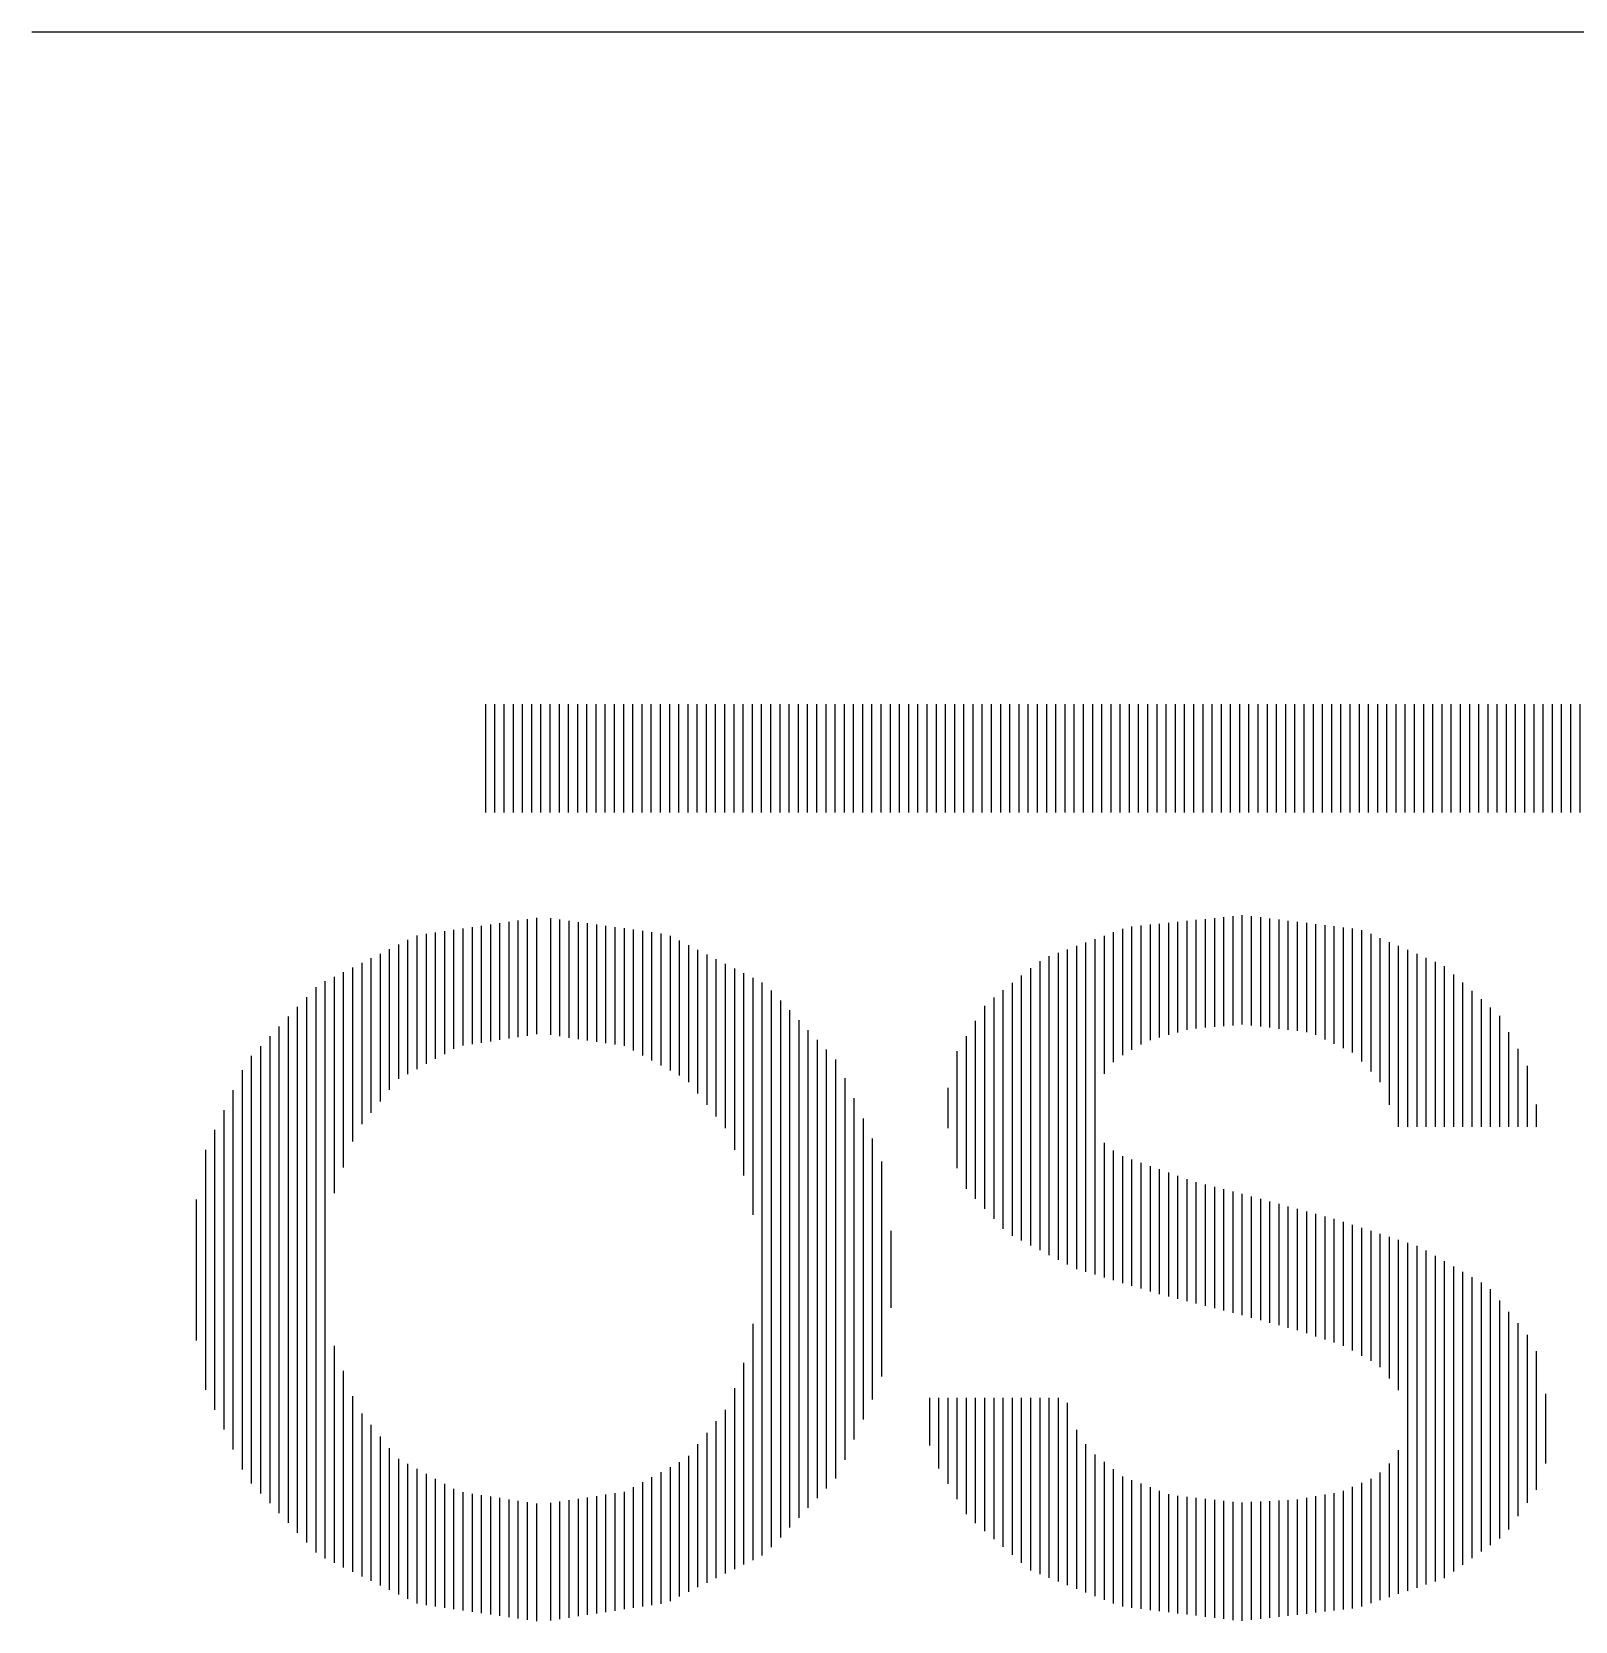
# Model space of a CAD drawing. Extents: x 187 to 6132, y -1204 to 3001.
# Drawn here: x 5256.5 to 5348.8, y -1027.9 to -932.8 of the extents above; entities that cross this region are included whole.
import ezdxf

# ---------------------------------------------------------------- set-up
doc = ezdxf.new("R2010")
doc.units = 0
doc.header["$LTSCALE"] = 100
doc.header["$MEASUREMENT"] = 0
doc.layers.get('0').update_dxf_attribs({"color": 245, "linetype": 'CONTINUOUS'})

# ---------------------------------------------------------------- blocks, each defined once
blk = doc.blocks.new('H19', base_point=(-13899.373904, 10592.007577))
for p, q in [((-9591.873904, 10944.44117), (-9591.873904, 10950.335702)), ((-9591.373904, 10944.44117), (-9591.373904, 10950.335702)), ((-9590.873904, 10944.44117), (-9590.873904, 10950.335702)), ((-9590.373904, 10944.44117), (-9590.373904, 10950.335702)), ((-9589.873904, 10944.44117), (-9589.873904, 10950.335702)), ((-9589.373904, 10944.44117), (-9589.373904, 10950.335702)), ((-9588.873904, 10944.44117), (-9588.873904, 10950.335702)), ((-9588.373904, 10944.44117), (-9588.373904, 10950.335702)), ((-9587.873904, 10944.44117), (-9587.873904, 10950.335702)), ((-9587.373904, 10944.44117), (-9587.373904, 10950.335702)), ((-9586.873904, 10944.44117), (-9586.873904, 10950.335702)), ((-9586.373904, 10944.44117), (-9586.373904, 10950.335702)), ((-9585.873904, 10944.44117), (-9585.873904, 10950.335702)), ((-9585.373904, 10944.44117), (-9585.373904, 10950.335702)), ((-9584.873904, 10944.44117), (-9584.873904, 10950.335702)), ((-9584.373904, 10944.44117), (-9584.373904, 10950.335702)), ((-9583.873904, 10944.44117), (-9583.873904, 10950.335702)), ((-9583.373904, 10944.44117), (-9583.373904, 10950.335702)), ((-9582.873904, 10944.44117), (-9582.873904, 10950.335702)), ((-9582.373904, 10944.44117), (-9582.373904, 10950.335702)), ((-9581.873904, 10944.44117), (-9581.873904, 10950.335702)), ((-9581.373904, 10944.44117), (-9581.373904, 10950.335702)), ((-9580.873904, 10944.44117), (-9580.873904, 10950.335702)), ((-9580.373904, 10944.44117), (-9580.373904, 10950.335702)), ((-9579.873904, 10944.44117), (-9579.873904, 10950.335702)), ((-9579.373904, 10944.44117), (-9579.373904, 10950.335702)), ((-9578.873904, 10944.44117), (-9578.873904, 10950.335702)), ((-9578.373904, 10944.44117), (-9578.373904, 10950.335702)), ((-9577.873904, 10944.44117), (-9577.873904, 10950.335702)), ((-9577.373904, 10944.44117), (-9577.373904, 10950.335702)), ((-9576.873904, 10944.44117), (-9576.873904, 10950.335702)), ((-9576.373904, 10944.44117), (-9576.373904, 10950.335702)), ((-9575.873904, 10944.44117), (-9575.873904, 10950.335702)), ((-9575.373904, 10944.44117), (-9575.373904, 10950.335702)), ((-9574.873904, 10944.44117), (-9574.873904, 10950.335702)), ((-9574.373904, 10944.44117), (-9574.373904, 10950.335702)), ((-9573.873904, 10944.44117), (-9573.873904, 10950.335702)), ((-9573.373904, 10944.44117), (-9573.373904, 10950.335702)), ((-9572.873904, 10944.44117), (-9572.873904, 10950.335702)), ((-9572.373904, 10944.44117), (-9572.373904, 10950.335702)), ((-9571.873904, 10944.44117), (-9571.873904, 10950.335702)), ((-9571.373904, 10944.44117), (-9571.373904, 10950.335702)), ((-9570.873904, 10944.44117), (-9570.873904, 10950.335702)), ((-9570.373904, 10944.44117), (-9570.373904, 10950.335702)), ((-9569.873904, 10944.44117), (-9569.873904, 10950.335702)), ((-9569.373904, 10944.44117), (-9569.373904, 10950.335702)), ((-9568.873904, 10944.44117), (-9568.873904, 10950.335702)), ((-9568.373904, 10944.44117), (-9568.373904, 10950.335702)), ((-9567.873904, 10944.44117), (-9567.873904, 10950.335702)), ((-9567.373904, 10944.44117), (-9567.373904, 10950.335702)), ((-9566.873904, 10944.44117), (-9566.873904, 10950.335702)), ((-9566.373904, 10944.44117), (-9566.373904, 10950.335702)), ((-9565.873904, 10944.44117), (-9565.873904, 10950.335702)), ((-9565.373904, 10944.44117), (-9565.373904, 10950.335702)), ((-9564.873904, 10944.44117), (-9564.873904, 10950.335702)), ((-9564.373904, 10944.44117), (-9564.373904, 10950.335702)), ((-9563.873904, 10944.44117), (-9563.873904, 10950.335702)), ((-9563.373904, 10944.44117), (-9563.373904, 10950.335702)), ((-9562.873904, 10944.44117), (-9562.873904, 10950.335702)), ((-9562.373904, 10944.44117), (-9562.373904, 10950.335702)), ((-9561.873904, 10944.44117), (-9561.873904, 10950.335702)), ((-9561.373904, 10944.44117), (-9561.373904, 10950.335702)), ((-9560.873904, 10944.44117), (-9560.873904, 10950.335702)), ((-9560.373904, 10944.44117), (-9560.373904, 10950.335702)), ((-9559.873904, 10944.44117), (-9559.873904, 10950.335702)), ((-9559.373904, 10944.44117), (-9559.373904, 10950.335702)), ((-9558.873904, 10944.44117), (-9558.873904, 10950.335702)), ((-9558.373904, 10944.44117), (-9558.373904, 10950.335702)), ((-9557.873904, 10944.44117), (-9557.873904, 10950.335702)), ((-9557.373904, 10944.44117), (-9557.373904, 10950.335702)), ((-9556.873904, 10944.44117), (-9556.873904, 10950.335702)), ((-9556.373904, 10944.44117), (-9556.373904, 10950.335702)), ((-9555.873904, 10944.44117), (-9555.873904, 10950.335702)), ((-9555.373904, 10944.44117), (-9555.373904, 10950.335702)), ((-9554.873904, 10944.44117), (-9554.873904, 10950.335702)), ((-9554.373904, 10944.44117), (-9554.373904, 10950.335702)), ((-9553.873904, 10944.44117), (-9553.873904, 10950.335702)), ((-9553.373904, 10944.44117), (-9553.373904, 10950.335702)), ((-9552.873904, 10944.44117), (-9552.873904, 10950.335702)), ((-9552.373904, 10944.44117), (-9552.373904, 10950.335702)), ((-9551.873904, 10944.44117), (-9551.873904, 10950.335702)), ((-9551.373904, 10944.44117), (-9551.373904, 10950.335702)), ((-9550.873904, 10944.44117), (-9550.873904, 10950.335702)), ((-9550.373904, 10944.44117), (-9550.373904, 10950.335702)), ((-9549.873904, 10944.44117), (-9549.873904, 10950.335702)), ((-9549.373904, 10944.44117), (-9549.373904, 10950.335702)), ((-9548.873904, 10944.44117), (-9548.873904, 10950.335702)), ((-9548.373904, 10944.44117), (-9548.373904, 10950.335702)), ((-9547.873904, 10944.44117), (-9547.873904, 10950.335702)), ((-9547.373904, 10944.44117), (-9547.373904, 10950.335702)), ((-9546.873904, 10944.44117), (-9546.873904, 10950.335702)), ((-9546.373904, 10944.44117), (-9546.373904, 10950.335702)), ((-9545.873904, 10944.44117), (-9545.873904, 10950.335702)), ((-9545.373904, 10944.44117), (-9545.373904, 10950.335702)), ((-9544.873904, 10944.44117), (-9544.873904, 10950.335702)), ((-9544.373904, 10944.44117), (-9544.373904, 10950.335702)), ((-9543.873904, 10944.44117), (-9543.873904, 10950.335702)), ((-9543.373904, 10944.44117), (-9543.373904, 10950.335702)), ((-9542.873904, 10944.44117), (-9542.873904, 10950.335702)), ((-9542.373904, 10944.44117), (-9542.373904, 10950.335702)), ((-9541.873904, 10944.44117), (-9541.873904, 10950.335702)), ((-9541.373904, 10944.44117), (-9541.373904, 10950.335702)), ((-9540.873904, 10944.44117), (-9540.873904, 10950.335702)), ((-9540.373904, 10944.44117), (-9540.373904, 10950.335702)), ((-9539.873904, 10944.44117), (-9539.873904, 10950.335702)), ((-9539.373904, 10944.44117), (-9539.373904, 10950.335702)), ((-9538.873904, 10944.44117), (-9538.873904, 10950.335702)), ((-9538.373904, 10944.44117), (-9538.373904, 10950.335702)), ((-9537.873904, 10944.44117), (-9537.873904, 10950.335702)), ((-9537.373904, 10944.44117), (-9537.373904, 10950.335702)), ((-9536.873904, 10944.44117), (-9536.873904, 10950.335702)), ((-9536.373904, 10944.44117), (-9536.373904, 10950.335702)), ((-9535.873904, 10944.44117), (-9535.873904, 10950.335702)), ((-9535.373904, 10944.44117), (-9535.373904, 10950.335702)), ((-9534.873904, 10944.44117), (-9534.873904, 10950.335702)), ((-9534.373904, 10944.44117), (-9534.373904, 10950.335702)), ((-9533.873904, 10944.44117), (-9533.873904, 10950.335702)), ((-9533.373904, 10944.44117), (-9533.373904, 10950.335702)), ((-9532.873904, 10944.44117), (-9532.873904, 10950.335702)), ((-9532.373904, 10944.44117), (-9532.373904, 10950.335702)), ((-9531.873904, 10944.44117), (-9531.873904, 10950.335702)), ((-9531.373904, 10944.44117), (-9531.373904, 10950.335702)), ((-9530.873904, 10944.44117), (-9530.873904, 10950.335702)), ((-9530.373904, 10944.44117), (-9530.373904, 10950.335702)), ((-9529.873904, 10944.44117), (-9529.873904, 10950.335702)), ((-9529.373904, 10944.44117), (-9529.373904, 10950.335702)), ((-9528.873904, 10944.44117), (-9528.873904, 10950.335702)), ((-9528.373904, 10944.44117), (-9528.373904, 10950.335702)), ((-9527.873904, 10944.44117), (-9527.873904, 10950.335702)), ((-9527.373904, 10944.44117), (-9527.373904, 10950.335702)), ((-9526.873904, 10944.44117), (-9526.873904, 10950.335702)), ((-9526.373904, 10944.44117), (-9526.373904, 10950.335702)), ((-9525.873904, 10944.44117), (-9525.873904, 10950.335702)), ((-9525.373904, 10944.44117), (-9525.373904, 10950.335702)), ((-9524.873904, 10944.44117), (-9524.873904, 10950.335702)), ((-9524.373904, 10944.44117), (-9524.373904, 10950.335702)), ((-9523.873904, 10944.44117), (-9523.873904, 10950.335702)), ((-9523.373904, 10944.44117), (-9523.373904, 10950.335702)), ((-9522.873904, 10944.44117), (-9522.873904, 10950.335702)), ((-9522.373904, 10944.44117), (-9522.373904, 10950.335702)), ((-9521.873904, 10944.44117), (-9521.873904, 10950.335702)), ((-9521.373904, 10944.44117), (-9521.373904, 10950.335702)), ((-9520.873904, 10944.44117), (-9520.873904, 10950.335702)), ((-9520.373904, 10944.44117), (-9520.373904, 10950.335702)), ((-9519.873904, 10944.44117), (-9519.873904, 10950.335702)), ((-9519.373904, 10944.44117), (-9519.373904, 10950.335702)), ((-9518.873904, 10944.44117), (-9518.873904, 10950.335702)), ((-9518.373904, 10944.44117), (-9518.373904, 10950.335702)), ((-9517.873904, 10944.44117), (-9517.873904, 10950.335702)), ((-9517.373904, 10944.44117), (-9517.373904, 10950.335702)), ((-9516.873904, 10944.44117), (-9516.873904, 10950.335702)), ((-9516.373904, 10944.44117), (-9516.373904, 10950.335702)), ((-9515.873904, 10944.44117), (-9515.873904, 10950.335702)), ((-9515.373904, 10944.44117), (-9515.373904, 10950.335702)), ((-9514.873904, 10944.44117), (-9514.873904, 10950.335702)), ((-9514.373904, 10944.44117), (-9514.373904, 10950.335702)), ((-9513.873904, 10944.44117), (-9513.873904, 10950.335702)), ((-9513.373904, 10944.44117), (-9513.373904, 10950.335702)), ((-9512.873904, 10944.44117), (-9512.873904, 10950.335702)), ((-9512.373904, 10944.44117), (-9512.373904, 10950.335702)), ((-9511.873904, 10944.44117), (-9511.873904, 10950.335702)), ((-9511.373904, 10944.44117), (-9511.373904, 10950.335702)), ((-9510.873904, 10944.44117), (-9510.873904, 10950.335702)), ((-9510.373904, 10944.44117), (-9510.373904, 10950.335702)), ((-9509.873904, 10944.44117), (-9509.873904, 10950.335702)), ((-9509.373904, 10944.44117), (-9509.373904, 10950.335702)), ((-9508.873904, 10944.44117), (-9508.873904, 10950.335702)), ((-9508.373904, 10944.44117), (-9508.373904, 10950.335702)), ((-9507.873904, 10944.44117), (-9507.873904, 10950.335702)), ((-9507.373904, 10944.44117), (-9507.373904, 10950.335702)), ((-9506.873904, 10944.44117), (-9506.873904, 10950.335702)), ((-9506.373904, 10944.44117), (-9506.373904, 10950.335702)), ((-9505.873904, 10944.44117), (-9505.873904, 10950.335702)), ((-9505.373904, 10944.44117), (-9505.373904, 10950.335702)), ((-9504.873904, 10944.44117), (-9504.873904, 10950.335702)), ((-9504.373904, 10944.44117), (-9504.373904, 10950.335702)), ((-9503.873904, 10944.44117), (-9503.873904, 10950.335702)), ((-9503.373904, 10944.44117), (-9503.373904, 10950.335702)), ((-9502.873904, 10944.44117), (-9502.873904, 10950.335702)), ((-9502.373904, 10944.44117), (-9502.373904, 10950.335702)), ((-9501.873904, 10944.44117), (-9501.873904, 10950.335702)), ((-9501.373904, 10944.44117), (-9501.373904, 10950.335702)), ((-9500.873904, 10944.44117), (-9500.873904, 10950.335702)), ((-9500.373904, 10944.44117), (-9500.373904, 10950.335702)), ((-9499.873904, 10944.44117), (-9499.873904, 10950.335702)), ((-9499.373904, 10944.44117), (-9499.373904, 10950.335702)), ((-9498.873904, 10944.44117), (-9498.873904, 10950.335702)), ((-9498.373904, 10944.44117), (-9498.373904, 10950.335702)), ((-9497.873904, 10944.44117), (-9497.873904, 10950.335702)), ((-9497.373904, 10944.44117), (-9497.373904, 10950.335702)), ((-9496.873904, 10944.44117), (-9496.873904, 10950.335702)), ((-9496.373904, 10944.44117), (-9496.373904, 10950.335702)), ((-9495.873904, 10944.44117), (-9495.873904, 10950.335702)), ((-9495.373904, 10944.44117), (-9495.373904, 10950.335702)), ((-9494.873904, 10944.44117), (-9494.873904, 10950.335702)), ((-9494.373904, 10944.44117), (-9494.373904, 10950.335702)), ((-9493.873904, 10944.44117), (-9493.873904, 10950.335702)), ((-9493.373904, 10944.44117), (-9493.373904, 10950.335702)), ((-9492.873904, 10944.44117), (-9492.873904, 10950.335702)), ((-9492.373904, 10944.44117), (-9492.373904, 10950.335702)), ((-9491.873904, 10944.44117), (-9491.873904, 10950.335702)), ((-9491.373904, 10944.44117), (-9491.373904, 10950.335702)), ((-9490.873904, 10944.44117), (-9490.873904, 10950.335702)), ((-9490.373904, 10944.44117), (-9490.373904, 10950.335702)), ((-9489.873904, 10944.44117), (-9489.873904, 10950.335702)), ((-9489.373904, 10944.44117), (-9489.373904, 10950.335702)), ((-9488.873904, 10944.44117), (-9488.873904, 10950.335702)), ((-9488.373904, 10944.44117), (-9488.373904, 10950.335702)), ((-9487.873904, 10944.44117), (-9487.873904, 10950.335702)), ((-9487.373904, 10944.44117), (-9487.373904, 10950.335702)), ((-9486.873904, 10944.44117), (-9486.873904, 10950.335702)), ((-9486.373904, 10944.44117), (-9486.373904, 10950.335702)), ((-9485.873904, 10944.44117), (-9485.873904, 10950.335702)), ((-9485.373904, 10944.44117), (-9485.373904, 10950.335702)), ((-9484.873904, 10944.44117), (-9484.873904, 10950.335702)), ((-9484.373904, 10944.44117), (-9484.373904, 10950.335702)), ((-9483.873904, 10944.44117), (-9483.873904, 10950.335702)), ((-9483.373904, 10944.44117), (-9483.373904, 10950.335702)), ((-9482.873904, 10944.44117), (-9482.873904, 10950.335702)), ((-9482.373904, 10944.44117), (-9482.373904, 10950.335702)), ((-9481.873904, 10944.44117), (-9481.873904, 10950.335702)), ((-9481.373904, 10944.44117), (-9481.373904, 10950.335702)), ((-9480.873904, 10944.44117), (-9480.873904, 10950.335702)), ((-9480.373904, 10944.44117), (-9480.373904, 10950.335702)), ((-9479.873904, 10944.44117), (-9479.873904, 10950.335702)), ((-9479.373904, 10944.44117), (-9479.373904, 10950.335702)), ((-9478.873904, 10944.44117), (-9478.873904, 10950.335702)), ((-9478.373904, 10944.44117), (-9478.373904, 10950.335702)), ((-9477.873904, 10944.44117), (-9477.873904, 10950.335702)), ((-9477.373904, 10944.44117), (-9477.373904, 10950.335702)), ((-9476.873904, 10944.44117), (-9476.873904, 10950.335702)), ((-9476.373904, 10944.44117), (-9476.373904, 10950.335702)), ((-9475.873904, 10944.44117), (-9475.873904, 10950.335702)), ((-9475.373904, 10944.44117), (-9475.373904, 10950.335702)), ((-9474.873904, 10944.44117), (-9474.873904, 10950.335702)), ((-9474.373904, 10944.44117), (-9474.373904, 10950.335702)), ((-9473.873904, 10944.44117), (-9473.873904, 10950.335702)), ((-9473.373904, 10944.44117), (-9473.373904, 10950.335702)), ((-9472.873904, 10944.44117), (-9472.873904, 10950.335702)), ((-9472.373904, 10944.44117), (-9472.373904, 10950.335702)), ((-9471.873904, 10944.44117), (-9471.873904, 10950.335702)), ((-9471.373904, 10944.44117), (-9471.373904, 10950.335702)), ((-9470.873904, 10944.44117), (-9470.873904, 10950.335702)), ((-9470.373904, 10944.44117), (-9470.373904, 10950.335702)), ((-9469.873904, 10944.44117), (-9469.873904, 10950.335702)), ((-9469.373904, 10944.44117), (-9469.373904, 10950.335702)), ((-9468.873904, 10944.44117), (-9468.873904, 10950.335702)), ((-9468.373904, 10944.44117), (-9468.373904, 10950.335702))]:
    blk.add_line(p, q)
blk = doc.blocks.new('H20', base_point=(-13899.373904, 10592.007577))
for p, q in [((-9592.604373, 10931.839608), (-9592.604373, 10938.206795)), ((-9592.104373, 10931.917733), (-9592.104373, 10938.281014)), ((-9591.604373, 10931.991952), (-9591.604373, 10938.351327)), ((-9591.104373, 10932.070077), (-9591.104373, 10938.425545)), ((-9590.604373, 10932.144295), (-9590.604373, 10938.495858)), ((-9590.104373, 10932.22242), (-9590.104373, 10938.570077)), ((-9589.604373, 10932.296639), (-9589.604373, 10938.640389)), ((-9589.104373, 10932.374764), (-9589.104373, 10938.714608)), ((-9596.104373, 10930.214608), (-9596.104373, 10937.507577)), ((-9595.604373, 10930.488045), (-9595.604373, 10937.757577)), ((-9595.104373, 10930.761483), (-9595.104373, 10937.843514)), ((-9594.604373, 10931.03492), (-9594.604373, 10937.917733)), ((-9594.104373, 10931.304452), (-9594.104373, 10937.988045)), ((-9593.604373, 10931.577889), (-9593.604373, 10938.062264)), ((-9593.104373, 10931.765389), (-9593.104373, 10938.132577)), ((-9598.104373, 10928.105233), (-9598.104373, 10936.507577)), ((-9597.604373, 10928.730233), (-9597.604373, 10936.757577)), ((-9597.104373, 10929.355233), (-9597.104373, 10937.007577)), ((-9596.604373, 10929.945077), (-9596.604373, 10937.257577)), ((-9599.604373, 10925.140389), (-9599.604373, 10935.757577)), ((-9599.104373, 10926.538827), (-9599.104373, 10936.007577)), ((-9598.604373, 10927.480233), (-9598.604373, 10936.257577)), ((-9601.104373, 10904.198983), (-9601.104373, 10934.933358)), ((-9600.604373, 10903.874764), (-9600.604373, 10935.257577)), ((-9600.104373, 10923.741952), (-9600.104373, 10935.507577)), ((-9601.604373, 10904.730233), (-9601.604373, 10934.402108)), ((-9602.604373, 10905.800545), (-9602.604373, 10933.335702)), ((-9602.104373, 10905.265389), (-9602.104373, 10933.866952)), ((-9603.604373, 10906.870858), (-9603.604373, 10932.269295)), ((-9603.104373, 10906.335702), (-9603.104373, 10932.800545)), ((-9604.104373, 10907.402108), (-9604.104373, 10931.734139)), ((-9605.104373, 10908.710702), (-9605.104373, 10930.433358)), ((-9604.604373, 10907.937264), (-9604.604373, 10931.202889)), ((-9605.604373, 10909.792733), (-9605.604373, 10929.343514)), ((-9606.104373, 10910.87867), (-9606.104373, 10928.257577)), ((-9606.604373, 10911.960702), (-9606.604373, 10927.171639)), ((-9607.104373, 10913.046639), (-9607.104373, 10926.085702)), ((-9607.604373, 10915.726327), (-9607.604373, 10923.386483)), ((-9600.104373, 10903.632577), (-9600.104373, 10915.44117)), ((-9599.604373, 10903.386483), (-9599.604373, 10914.06617)), ((-9599.104373, 10903.140389), (-9599.104373, 10912.687264)), ((-9598.604373, 10902.894295), (-9598.604373, 10911.75367)), ((-9598.104373, 10902.652108), (-9598.104373, 10911.12867)), ((-9597.604373, 10902.406014), (-9597.604373, 10910.50367)), ((-9597.104373, 10902.15992), (-9597.104373, 10909.874764)), ((-9596.604373, 10901.913827), (-9596.604373, 10909.288827)), ((-9596.104373, 10901.671639), (-9596.104373, 10909.015389)), ((-9595.604373, 10901.425545), (-9595.604373, 10908.745858)), ((-9595.104373, 10901.335702), (-9595.104373, 10908.47242)), ((-9594.604373, 10901.265389), (-9594.604373, 10908.198983)), ((-9594.104373, 10901.19117), (-9594.104373, 10907.925545)), ((-9593.604373, 10901.116952), (-9593.604373, 10907.656014)), ((-9593.104373, 10901.042733), (-9593.104373, 10907.468514)), ((-9592.604373, 10900.97242), (-9592.604373, 10907.390389)), ((-9592.104373, 10900.898202), (-9592.104373, 10907.312264)), ((-9591.604373, 10900.823983), (-9591.604373, 10907.234139)), ((-9591.104373, 10900.749764), (-9591.104373, 10907.15992)), ((-9590.604373, 10900.679452), (-9590.604373, 10907.081795)), ((-9590.104373, 10900.605233), (-9590.104373, 10907.00367)), ((-9589.604373, 10900.531014), (-9589.604373, 10906.925545)), ((-9589.104373, 10900.456795), (-9589.104373, 10906.851327))]:
    blk.add_line(p, q)
blk = doc.blocks.new('H21', base_point=(-13899.373904, 10592.007577))
for p, q in [((-9592.604373, 10931.839608), (-9592.604373, 10938.206795)), ((-9592.104373, 10931.917733), (-9592.104373, 10938.281014)), ((-9591.604373, 10931.991952), (-9591.604373, 10938.351327)), ((-9591.104373, 10932.070077), (-9591.104373, 10938.425545)), ((-9590.604373, 10932.144295), (-9590.604373, 10938.495858)), ((-9590.104373, 10932.22242), (-9590.104373, 10938.570077)), ((-9589.604373, 10932.296639), (-9589.604373, 10938.640389)), ((-9589.104373, 10932.374764), (-9589.104373, 10938.714608)), ((-9596.104373, 10930.214608), (-9596.104373, 10937.507577)), ((-9595.604373, 10930.488045), (-9595.604373, 10937.757577)), ((-9595.104373, 10930.761483), (-9595.104373, 10937.843514)), ((-9594.604373, 10931.03492), (-9594.604373, 10937.917733)), ((-9594.104373, 10931.304452), (-9594.104373, 10937.988045)), ((-9593.604373, 10931.577889), (-9593.604373, 10938.062264)), ((-9593.104373, 10931.765389), (-9593.104373, 10938.132577)), ((-9598.104373, 10928.105233), (-9598.104373, 10936.507577)), ((-9597.604373, 10928.730233), (-9597.604373, 10936.757577)), ((-9597.104373, 10929.355233), (-9597.104373, 10937.007577)), ((-9596.604373, 10929.945077), (-9596.604373, 10937.257577)), ((-9599.604373, 10925.140389), (-9599.604373, 10935.757577)), ((-9599.104373, 10926.538827), (-9599.104373, 10936.007577)), ((-9598.604373, 10927.480233), (-9598.604373, 10936.257577)), ((-9601.104373, 10904.198983), (-9601.104373, 10934.933358)), ((-9600.604373, 10903.874764), (-9600.604373, 10935.257577)), ((-9600.104373, 10923.741952), (-9600.104373, 10935.507577)), ((-9601.604373, 10904.730233), (-9601.604373, 10934.402108)), ((-9602.604373, 10905.800545), (-9602.604373, 10933.335702)), ((-9602.104373, 10905.265389), (-9602.104373, 10933.866952)), ((-9603.604373, 10906.870858), (-9603.604373, 10932.269295)), ((-9603.104373, 10906.335702), (-9603.104373, 10932.800545)), ((-9604.104373, 10907.402108), (-9604.104373, 10931.734139)), ((-9605.104373, 10908.710702), (-9605.104373, 10930.433358)), ((-9604.604373, 10907.937264), (-9604.604373, 10931.202889)), ((-9605.604373, 10909.792733), (-9605.604373, 10929.343514)), ((-9606.104373, 10910.87867), (-9606.104373, 10928.257577)), ((-9606.604373, 10911.960702), (-9606.604373, 10927.171639)), ((-9607.104373, 10913.046639), (-9607.104373, 10926.085702)), ((-9607.604373, 10915.726327), (-9607.604373, 10923.386483)), ((-9600.104373, 10903.632577), (-9600.104373, 10915.44117)), ((-9599.604373, 10903.386483), (-9599.604373, 10914.06617)), ((-9599.104373, 10903.140389), (-9599.104373, 10912.687264)), ((-9598.604373, 10902.894295), (-9598.604373, 10911.75367)), ((-9598.104373, 10902.652108), (-9598.104373, 10911.12867)), ((-9597.604373, 10902.406014), (-9597.604373, 10910.50367)), ((-9597.104373, 10902.15992), (-9597.104373, 10909.874764)), ((-9596.604373, 10901.913827), (-9596.604373, 10909.288827)), ((-9596.104373, 10901.671639), (-9596.104373, 10909.015389)), ((-9595.604373, 10901.425545), (-9595.604373, 10908.745858)), ((-9595.104373, 10901.335702), (-9595.104373, 10908.47242)), ((-9594.604373, 10901.265389), (-9594.604373, 10908.198983)), ((-9594.104373, 10901.19117), (-9594.104373, 10907.925545)), ((-9593.604373, 10901.116952), (-9593.604373, 10907.656014)), ((-9593.104373, 10901.042733), (-9593.104373, 10907.468514)), ((-9592.604373, 10900.97242), (-9592.604373, 10907.390389)), ((-9592.104373, 10900.898202), (-9592.104373, 10907.312264)), ((-9591.604373, 10900.823983), (-9591.604373, 10907.234139)), ((-9591.104373, 10900.749764), (-9591.104373, 10907.15992)), ((-9590.604373, 10900.679452), (-9590.604373, 10907.081795)), ((-9590.104373, 10900.605233), (-9590.104373, 10907.00367)), ((-9589.604373, 10900.531014), (-9589.604373, 10906.925545)), ((-9589.104373, 10900.456795), (-9589.104373, 10906.851327))]:
    blk.add_line(p, q)
blk = doc.blocks.new('H22', base_point=(-13899.373904, 10592.007577))
for p, q in [((-9592.604373, 10931.839608), (-9592.604373, 10938.206795)), ((-9592.104373, 10931.917733), (-9592.104373, 10938.281014)), ((-9591.604373, 10931.991952), (-9591.604373, 10938.351327)), ((-9591.104373, 10932.070077), (-9591.104373, 10938.425545)), ((-9590.604373, 10932.144295), (-9590.604373, 10938.495858)), ((-9590.104373, 10932.22242), (-9590.104373, 10938.570077)), ((-9589.604373, 10932.296639), (-9589.604373, 10938.640389)), ((-9589.104373, 10932.374764), (-9589.104373, 10938.714608)), ((-9596.104373, 10930.214608), (-9596.104373, 10937.507577)), ((-9595.604373, 10930.488045), (-9595.604373, 10937.757577)), ((-9595.104373, 10930.761483), (-9595.104373, 10937.843514)), ((-9594.604373, 10931.03492), (-9594.604373, 10937.917733)), ((-9594.104373, 10931.304452), (-9594.104373, 10937.988045)), ((-9593.604373, 10931.577889), (-9593.604373, 10938.062264)), ((-9593.104373, 10931.765389), (-9593.104373, 10938.132577)), ((-9598.104373, 10928.105233), (-9598.104373, 10936.507577)), ((-9597.604373, 10928.730233), (-9597.604373, 10936.757577)), ((-9597.104373, 10929.355233), (-9597.104373, 10937.007577)), ((-9596.604373, 10929.945077), (-9596.604373, 10937.257577)), ((-9599.604373, 10925.140389), (-9599.604373, 10935.757577)), ((-9599.104373, 10926.538827), (-9599.104373, 10936.007577)), ((-9598.604373, 10927.480233), (-9598.604373, 10936.257577)), ((-9601.104373, 10904.198983), (-9601.104373, 10934.933358)), ((-9600.604373, 10903.874764), (-9600.604373, 10935.257577)), ((-9600.104373, 10923.741952), (-9600.104373, 10935.507577)), ((-9601.604373, 10904.730233), (-9601.604373, 10934.402108)), ((-9602.604373, 10905.800545), (-9602.604373, 10933.335702)), ((-9602.104373, 10905.265389), (-9602.104373, 10933.866952)), ((-9603.604373, 10906.870858), (-9603.604373, 10932.269295)), ((-9603.104373, 10906.335702), (-9603.104373, 10932.800545)), ((-9604.104373, 10907.402108), (-9604.104373, 10931.734139)), ((-9605.104373, 10908.710702), (-9605.104373, 10930.433358)), ((-9604.604373, 10907.937264), (-9604.604373, 10931.202889)), ((-9605.604373, 10909.792733), (-9605.604373, 10929.343514)), ((-9606.104373, 10910.87867), (-9606.104373, 10928.257577)), ((-9606.604373, 10911.960702), (-9606.604373, 10927.171639)), ((-9607.104373, 10913.046639), (-9607.104373, 10926.085702)), ((-9607.604373, 10915.726327), (-9607.604373, 10923.386483)), ((-9600.104373, 10903.632577), (-9600.104373, 10915.44117)), ((-9599.604373, 10903.386483), (-9599.604373, 10914.06617)), ((-9599.104373, 10903.140389), (-9599.104373, 10912.687264)), ((-9598.604373, 10902.894295), (-9598.604373, 10911.75367)), ((-9598.104373, 10902.652108), (-9598.104373, 10911.12867)), ((-9597.604373, 10902.406014), (-9597.604373, 10910.50367)), ((-9597.104373, 10902.15992), (-9597.104373, 10909.874764)), ((-9596.604373, 10901.913827), (-9596.604373, 10909.288827)), ((-9596.104373, 10901.671639), (-9596.104373, 10909.015389)), ((-9595.604373, 10901.425545), (-9595.604373, 10908.745858)), ((-9595.104373, 10901.335702), (-9595.104373, 10908.47242)), ((-9594.604373, 10901.265389), (-9594.604373, 10908.198983)), ((-9594.104373, 10901.19117), (-9594.104373, 10907.925545)), ((-9593.604373, 10901.116952), (-9593.604373, 10907.656014)), ((-9593.104373, 10901.042733), (-9593.104373, 10907.468514)), ((-9592.604373, 10900.97242), (-9592.604373, 10907.390389)), ((-9592.104373, 10900.898202), (-9592.104373, 10907.312264)), ((-9591.604373, 10900.823983), (-9591.604373, 10907.234139)), ((-9591.104373, 10900.749764), (-9591.104373, 10907.15992)), ((-9590.604373, 10900.679452), (-9590.604373, 10907.081795)), ((-9590.104373, 10900.605233), (-9590.104373, 10907.00367)), ((-9589.604373, 10900.531014), (-9589.604373, 10906.925545)), ((-9589.104373, 10900.456795), (-9589.104373, 10906.851327))]:
    blk.add_line(p, q)
blk = doc.blocks.new('H23', base_point=(-13899.373904, 10592.007577))
for p, q in [((-9592.604373, 10931.839608), (-9592.604373, 10938.206795)), ((-9592.104373, 10931.917733), (-9592.104373, 10938.281014)), ((-9591.604373, 10931.991952), (-9591.604373, 10938.351327)), ((-9591.104373, 10932.070077), (-9591.104373, 10938.425545)), ((-9590.604373, 10932.144295), (-9590.604373, 10938.495858)), ((-9590.104373, 10932.22242), (-9590.104373, 10938.570077)), ((-9589.604373, 10932.296639), (-9589.604373, 10938.640389)), ((-9589.104373, 10932.374764), (-9589.104373, 10938.714608)), ((-9596.104373, 10930.214608), (-9596.104373, 10937.507577)), ((-9595.604373, 10930.488045), (-9595.604373, 10937.757577)), ((-9595.104373, 10930.761483), (-9595.104373, 10937.843514)), ((-9594.604373, 10931.03492), (-9594.604373, 10937.917733)), ((-9594.104373, 10931.304452), (-9594.104373, 10937.988045)), ((-9593.604373, 10931.577889), (-9593.604373, 10938.062264)), ((-9593.104373, 10931.765389), (-9593.104373, 10938.132577)), ((-9598.104373, 10928.105233), (-9598.104373, 10936.507577)), ((-9597.604373, 10928.730233), (-9597.604373, 10936.757577)), ((-9597.104373, 10929.355233), (-9597.104373, 10937.007577)), ((-9596.604373, 10929.945077), (-9596.604373, 10937.257577)), ((-9599.604373, 10925.140389), (-9599.604373, 10935.757577)), ((-9599.104373, 10926.538827), (-9599.104373, 10936.007577)), ((-9598.604373, 10927.480233), (-9598.604373, 10936.257577)), ((-9601.104373, 10904.198983), (-9601.104373, 10934.933358)), ((-9600.604373, 10903.874764), (-9600.604373, 10935.257577)), ((-9600.104373, 10923.741952), (-9600.104373, 10935.507577)), ((-9601.604373, 10904.730233), (-9601.604373, 10934.402108)), ((-9602.604373, 10905.800545), (-9602.604373, 10933.335702)), ((-9602.104373, 10905.265389), (-9602.104373, 10933.866952)), ((-9603.604373, 10906.870858), (-9603.604373, 10932.269295)), ((-9603.104373, 10906.335702), (-9603.104373, 10932.800545)), ((-9604.104373, 10907.402108), (-9604.104373, 10931.734139)), ((-9605.104373, 10908.710702), (-9605.104373, 10930.433358)), ((-9604.604373, 10907.937264), (-9604.604373, 10931.202889)), ((-9605.604373, 10909.792733), (-9605.604373, 10929.343514)), ((-9606.104373, 10910.87867), (-9606.104373, 10928.257577)), ((-9606.604373, 10911.960702), (-9606.604373, 10927.171639)), ((-9607.104373, 10913.046639), (-9607.104373, 10926.085702)), ((-9607.604373, 10915.726327), (-9607.604373, 10923.386483)), ((-9600.104373, 10903.632577), (-9600.104373, 10915.44117)), ((-9599.604373, 10903.386483), (-9599.604373, 10914.06617)), ((-9599.104373, 10903.140389), (-9599.104373, 10912.687264)), ((-9598.604373, 10902.894295), (-9598.604373, 10911.75367)), ((-9598.104373, 10902.652108), (-9598.104373, 10911.12867)), ((-9597.604373, 10902.406014), (-9597.604373, 10910.50367)), ((-9597.104373, 10902.15992), (-9597.104373, 10909.874764)), ((-9596.604373, 10901.913827), (-9596.604373, 10909.288827)), ((-9596.104373, 10901.671639), (-9596.104373, 10909.015389)), ((-9595.604373, 10901.425545), (-9595.604373, 10908.745858)), ((-9595.104373, 10901.335702), (-9595.104373, 10908.47242)), ((-9594.604373, 10901.265389), (-9594.604373, 10908.198983)), ((-9594.104373, 10901.19117), (-9594.104373, 10907.925545)), ((-9593.604373, 10901.116952), (-9593.604373, 10907.656014)), ((-9593.104373, 10901.042733), (-9593.104373, 10907.468514)), ((-9592.604373, 10900.97242), (-9592.604373, 10907.390389)), ((-9592.104373, 10900.898202), (-9592.104373, 10907.312264)), ((-9591.604373, 10900.823983), (-9591.604373, 10907.234139)), ((-9591.104373, 10900.749764), (-9591.104373, 10907.15992)), ((-9590.604373, 10900.679452), (-9590.604373, 10907.081795)), ((-9590.104373, 10900.605233), (-9590.104373, 10907.00367)), ((-9589.604373, 10900.531014), (-9589.604373, 10906.925545)), ((-9589.104373, 10900.456795), (-9589.104373, 10906.851327))]:
    blk.add_line(p, q)
blk = doc.blocks.new('H30', base_point=(-13899.373904, 10592.007577))
for p, q in [((-9556.737185, 10931.531014), (-9556.737185, 10938.238045)), ((-9556.237185, 10931.812264), (-9556.237185, 10938.288827)), ((-9555.737185, 10932.062264), (-9555.737185, 10938.339608)), ((-9555.237185, 10932.198983), (-9555.237185, 10938.390389)), ((-9554.737185, 10932.339608), (-9554.737185, 10938.44117)), ((-9554.237185, 10932.480233), (-9554.237185, 10938.491952)), ((-9553.737185, 10932.616952), (-9553.737185, 10938.542733)), ((-9553.237185, 10932.695077), (-9553.237185, 10938.593514)), ((-9552.737185, 10932.738045), (-9552.737185, 10938.644295)), ((-9552.237185, 10932.781014), (-9552.237185, 10938.695077)), ((-9551.737185, 10932.823983), (-9551.737185, 10938.749764)), ((-9551.237185, 10932.863045), (-9551.237185, 10938.800545)), ((-9550.737185, 10932.906014), (-9550.737185, 10938.851327)), ((-9550.237185, 10932.855233), (-9550.237185, 10938.796639)), ((-9549.737185, 10932.796639), (-9549.737185, 10938.738045)), ((-9549.237185, 10932.738045), (-9549.237185, 10938.675545)), ((-9548.737185, 10932.679452), (-9548.737185, 10938.616952)), ((-9548.237185, 10932.620858), (-9548.237185, 10938.554452)), ((-9547.737185, 10932.562264), (-9547.737185, 10938.491952)), ((-9547.237185, 10932.499764), (-9547.237185, 10938.433358)), ((-9546.737185, 10932.343514), (-9546.737185, 10938.370858)), ((-9546.237185, 10932.101327), (-9546.237185, 10938.308358)), ((-9545.737185, 10931.863045), (-9545.737185, 10938.249764)), ((-9559.237185, 10919.456795), (-9559.237185, 10937.363045)), ((-9558.737185, 10919.304452), (-9558.737185, 10937.550545)), ((-9558.237185, 10930.226327), (-9558.237185, 10937.738045)), ((-9557.737185, 10930.866952), (-9557.737185, 10937.925545)), ((-9557.237185, 10931.245858), (-9557.237185, 10938.109139)), ((-9545.237185, 10931.620858), (-9545.237185, 10938.187264)), ((-9544.737185, 10931.37867), (-9544.737185, 10938.124764)), ((-9544.237185, 10930.898202), (-9544.237185, 10938.046639)), ((-9543.737185, 10930.359139), (-9543.737185, 10937.831795)), ((-9543.237185, 10929.773202), (-9543.237185, 10937.613045)), ((-9542.737185, 10928.546639), (-9542.737185, 10937.394295)), ((-9561.237185, 10920.370858), (-9561.237185, 10936.616952)), ((-9560.737185, 10920.109139), (-9560.737185, 10936.804452)), ((-9560.237185, 10919.851327), (-9560.237185, 10936.991952)), ((-9559.737185, 10919.609139), (-9559.737185, 10937.179452)), ((-9542.237185, 10927.351327), (-9542.237185, 10937.179452)), ((-9541.737185, 10927.351327), (-9541.737185, 10936.960702)), ((-9541.237185, 10927.351327), (-9541.237185, 10936.745858)), ((-9540.737185, 10927.351327), (-9540.737185, 10936.527108)), ((-9562.237185, 10920.894295), (-9562.237185, 10935.964608)), ((-9561.737185, 10920.632577), (-9561.737185, 10936.359139)), ((-9540.237185, 10927.351327), (-9540.237185, 10936.312264)), ((-9539.737185, 10927.351327), (-9539.737185, 10936.085702)), ((-9539.237185, 10927.351327), (-9539.237185, 10935.636483)), ((-9563.737185, 10921.804452), (-9563.737185, 10934.777108)), ((-9563.237185, 10921.417733), (-9563.237185, 10935.171639)), ((-9562.737185, 10921.156014), (-9562.737185, 10935.56617)), ((-9538.737185, 10927.351327), (-9538.737185, 10935.187264)), ((-9564.737185, 10922.886483), (-9564.737185, 10933.929452)), ((-9564.237185, 10922.34742), (-9564.237185, 10934.382577)), ((-9538.237185, 10927.351327), (-9538.237185, 10934.738045)), ((-9537.737185, 10927.351327), (-9537.737185, 10934.28492)), ((-9565.237185, 10923.429452), (-9565.237185, 10933.101327)), ((-9537.237185, 10927.351327), (-9537.237185, 10933.835702)), ((-9536.737185, 10927.351327), (-9536.737185, 10933.386483)), ((-9565.737185, 10923.968514), (-9565.737185, 10932.277108)), ((-9536.237185, 10927.351327), (-9536.237185, 10932.499764)), ((-9566.237185, 10925.09742), (-9566.237185, 10931.452889)), ((-9535.737185, 10927.351327), (-9535.737185, 10931.581795)), ((-9535.237185, 10927.351327), (-9535.237185, 10930.663827)), ((-9566.737185, 10927.269295), (-9566.737185, 10929.464608)), ((-9534.737185, 10927.351327), (-9534.737185, 10928.558358)), ((-9558.237185, 10919.152108), (-9558.237185, 10926.476327)), ((-9557.737185, 10918.999764), (-9557.737185, 10926.050545)), ((-9557.237185, 10918.84742), (-9557.237185, 10925.741952)), ((-9556.737185, 10918.695077), (-9556.737185, 10925.56617)), ((-9556.237185, 10918.542733), (-9556.237185, 10925.386483)), ((-9555.737185, 10918.390389), (-9555.737185, 10925.210702)), ((-9555.237185, 10918.241952), (-9555.237185, 10925.03492)), ((-9554.737185, 10918.116952), (-9554.737185, 10924.855233)), ((-9554.237185, 10917.988045), (-9554.237185, 10924.679452)), ((-9553.737185, 10917.863045), (-9553.737185, 10924.499764)), ((-9553.237185, 10917.734139), (-9553.237185, 10924.331795)), ((-9552.737185, 10917.605233), (-9552.737185, 10924.202889)), ((-9552.237185, 10917.480233), (-9552.237185, 10924.073983)), ((-9551.737185, 10917.351327), (-9551.737185, 10923.945077)), ((-9551.237185, 10917.226327), (-9551.237185, 10923.820077)), ((-9550.737185, 10917.09742), (-9550.737185, 10923.69117)), ((-9550.237185, 10916.964608), (-9550.237185, 10923.562264)), ((-9549.737185, 10916.827889), (-9549.737185, 10923.425545)), ((-9549.237185, 10916.69117), (-9549.237185, 10923.288827)), ((-9548.737185, 10916.550545), (-9548.737185, 10923.152108)), ((-9548.237185, 10916.413827), (-9548.237185, 10923.015389)), ((-9547.737185, 10916.277108), (-9547.737185, 10922.882577)), ((-9547.237185, 10916.113045), (-9547.237185, 10922.745858)), ((-9546.737185, 10915.945077), (-9546.737185, 10922.609139)), ((-9546.237185, 10915.777108), (-9546.237185, 10922.47242)), ((-9545.737185, 10915.609139), (-9545.737185, 10922.335702)), ((-9545.237185, 10915.44117), (-9545.237185, 10922.183358)), ((-9544.737185, 10915.175545), (-9544.737185, 10922.019295)), ((-9544.237185, 10914.894295), (-9544.237185, 10921.855233)), ((-9543.737185, 10914.613045), (-9543.737185, 10921.69117)), ((-9543.237185, 10914.277108), (-9543.237185, 10921.527108)), ((-9542.737185, 10913.656014), (-9542.737185, 10921.363045)), ((-9542.237185, 10913.031014), (-9542.237185, 10921.198983)), ((-9541.737185, 10902.113045), (-9541.737185, 10921.03492)), ((-9541.237185, 10902.281014), (-9541.237185, 10920.870858)), ((-9540.737185, 10902.452889), (-9540.737185, 10920.620858)), ((-9540.237185, 10902.620858), (-9540.237185, 10920.331795)), ((-9539.737185, 10902.796639), (-9539.737185, 10920.042733)), ((-9539.237185, 10903.15992), (-9539.237185, 10919.75367)), ((-9538.737185, 10903.519295), (-9538.737185, 10919.464608)), ((-9538.237185, 10903.87867), (-9538.237185, 10919.171639)), ((-9537.737185, 10904.241952), (-9537.737185, 10918.882577)), ((-9537.237185, 10904.601327), (-9537.237185, 10918.523202)), ((-9536.737185, 10904.960702), (-9536.737185, 10917.902108)), ((-9536.237185, 10905.452889), (-9536.237185, 10917.281014)), ((-9535.737185, 10906.171639), (-9535.737185, 10916.65992)), ((-9535.237185, 10906.890389), (-9535.237185, 10916.038827)), ((-9534.737185, 10907.609139), (-9534.737185, 10915.148202)), ((-9567.737185, 10910.019295), (-9567.737185, 10912.609139)), ((-9567.237185, 10908.75367), (-9567.237185, 10912.609139)), ((-9566.737185, 10907.925545), (-9566.737185, 10912.609139)), ((-9566.237185, 10907.101327), (-9566.237185, 10912.609139)), ((-9565.737185, 10906.277108), (-9565.737185, 10912.609139)), ((-9565.237185, 10905.781014), (-9565.237185, 10912.609139)), ((-9564.737185, 10905.351327), (-9564.737185, 10912.609139)), ((-9564.237185, 10904.925545), (-9564.237185, 10912.609139)), ((-9563.737185, 10904.495858), (-9563.737185, 10912.609139)), ((-9563.237185, 10904.070077), (-9563.237185, 10912.609139)), ((-9562.737185, 10903.640389), (-9562.737185, 10912.609139)), ((-9562.237185, 10903.218514), (-9562.237185, 10912.609139)), ((-9561.737185, 10903.019295), (-9561.737185, 10912.609139)), ((-9561.237185, 10902.820077), (-9561.237185, 10912.609139)), ((-9560.737185, 10902.616952), (-9560.737185, 10912.609139)), ((-9560.237185, 10902.417733), (-9560.237185, 10912.339608)), ((-9534.237185, 10909.031014), (-9534.237185, 10912.81617)), ((-9559.737185, 10902.218514), (-9559.737185, 10910.866952)), ((-9559.237185, 10902.015389), (-9559.237185, 10910.085702)), ((-9542.237185, 10901.94117), (-9542.237185, 10909.765389)), ((-9558.737185, 10901.81617), (-9558.737185, 10909.531014)), ((-9558.237185, 10901.616952), (-9558.237185, 10909.12867)), ((-9542.737185, 10901.773202), (-9542.737185, 10909.038827)), ((-9557.737185, 10901.413827), (-9557.737185, 10908.726327)), ((-9557.237185, 10901.249764), (-9557.237185, 10908.327889)), ((-9556.737185, 10901.187264), (-9556.737185, 10908.136483)), ((-9544.237185, 10901.261483), (-9544.237185, 10907.976327)), ((-9543.737185, 10901.433358), (-9543.737185, 10908.19117)), ((-9543.237185, 10901.601327), (-9543.237185, 10908.550545)), ((-9556.237185, 10901.124764), (-9556.237185, 10907.94117)), ((-9555.737185, 10901.06617), (-9555.737185, 10907.749764)), ((-9555.237185, 10901.00367), (-9555.237185, 10907.554452)), ((-9554.737185, 10900.94117), (-9554.737185, 10907.363045)), ((-9554.237185, 10900.882577), (-9554.237185, 10907.269295)), ((-9553.737185, 10900.820077), (-9553.737185, 10907.214608)), ((-9553.237185, 10900.761483), (-9553.237185, 10907.163827)), ((-9552.737185, 10900.698983), (-9552.737185, 10907.109139)), ((-9547.237185, 10900.866952), (-9547.237185, 10907.163827)), ((-9546.737185, 10900.921639), (-9546.737185, 10907.25367)), ((-9546.237185, 10900.976327), (-9546.237185, 10907.339608)), ((-9545.737185, 10901.031014), (-9545.737185, 10907.429452)), ((-9545.237185, 10901.085702), (-9545.237185, 10907.542733)), ((-9544.737185, 10901.140389), (-9544.737185, 10907.757577)), ((-9552.237185, 10900.636483), (-9552.237185, 10907.058358)), ((-9551.737185, 10900.577889), (-9551.737185, 10907.00367)), ((-9551.237185, 10900.515389), (-9551.237185, 10906.952889)), ((-9550.737185, 10900.484139), (-9550.737185, 10906.917733)), ((-9550.237185, 10900.538827), (-9550.237185, 10906.94117)), ((-9549.737185, 10900.593514), (-9549.737185, 10906.968514)), ((-9549.237185, 10900.648202), (-9549.237185, 10906.991952)), ((-9548.737185, 10900.702889), (-9548.737185, 10907.019295)), ((-9548.237185, 10900.757577), (-9548.237185, 10907.042733)), ((-9547.737185, 10900.812264), (-9547.737185, 10907.077889))]:
    blk.add_line(p, q)
blk = doc.blocks.new('H32', base_point=(-13899.373904, 10592.007577))
for p, q in [((-9592.604373, 10931.839608), (-9592.604373, 10938.206795)), ((-9592.104373, 10931.917733), (-9592.104373, 10938.281014)), ((-9591.604373, 10931.991952), (-9591.604373, 10938.351327)), ((-9591.104373, 10932.070077), (-9591.104373, 10938.425545)), ((-9590.604373, 10932.144295), (-9590.604373, 10938.495858)), ((-9590.104373, 10932.22242), (-9590.104373, 10938.570077)), ((-9589.604373, 10932.296639), (-9589.604373, 10938.640389)), ((-9589.104373, 10932.374764), (-9589.104373, 10938.714608)), ((-9596.104373, 10930.214608), (-9596.104373, 10937.507577)), ((-9595.604373, 10930.488045), (-9595.604373, 10937.757577)), ((-9595.104373, 10930.761483), (-9595.104373, 10937.843514)), ((-9594.604373, 10931.03492), (-9594.604373, 10937.917733)), ((-9594.104373, 10931.304452), (-9594.104373, 10937.988045)), ((-9593.604373, 10931.577889), (-9593.604373, 10938.062264)), ((-9593.104373, 10931.765389), (-9593.104373, 10938.132577)), ((-9598.104373, 10928.105233), (-9598.104373, 10936.507577)), ((-9597.604373, 10928.730233), (-9597.604373, 10936.757577)), ((-9597.104373, 10929.355233), (-9597.104373, 10937.007577)), ((-9596.604373, 10929.945077), (-9596.604373, 10937.257577)), ((-9599.604373, 10925.140389), (-9599.604373, 10935.757577)), ((-9599.104373, 10926.538827), (-9599.104373, 10936.007577)), ((-9598.604373, 10927.480233), (-9598.604373, 10936.257577)), ((-9601.104373, 10904.198983), (-9601.104373, 10934.933358)), ((-9600.604373, 10903.874764), (-9600.604373, 10935.257577)), ((-9600.104373, 10923.741952), (-9600.104373, 10935.507577)), ((-9601.604373, 10904.730233), (-9601.604373, 10934.402108)), ((-9602.604373, 10905.800545), (-9602.604373, 10933.335702)), ((-9602.104373, 10905.265389), (-9602.104373, 10933.866952)), ((-9603.604373, 10906.870858), (-9603.604373, 10932.269295)), ((-9603.104373, 10906.335702), (-9603.104373, 10932.800545)), ((-9604.104373, 10907.402108), (-9604.104373, 10931.734139)), ((-9605.104373, 10908.710702), (-9605.104373, 10930.433358)), ((-9604.604373, 10907.937264), (-9604.604373, 10931.202889)), ((-9605.604373, 10909.792733), (-9605.604373, 10929.343514)), ((-9606.104373, 10910.87867), (-9606.104373, 10928.257577)), ((-9606.604373, 10911.960702), (-9606.604373, 10927.171639)), ((-9607.104373, 10913.046639), (-9607.104373, 10926.085702)), ((-9607.604373, 10915.726327), (-9607.604373, 10923.386483)), ((-9600.104373, 10903.632577), (-9600.104373, 10915.44117)), ((-9599.604373, 10903.386483), (-9599.604373, 10914.06617)), ((-9599.104373, 10903.140389), (-9599.104373, 10912.687264)), ((-9598.604373, 10902.894295), (-9598.604373, 10911.75367)), ((-9598.104373, 10902.652108), (-9598.104373, 10911.12867)), ((-9597.604373, 10902.406014), (-9597.604373, 10910.50367)), ((-9597.104373, 10902.15992), (-9597.104373, 10909.874764)), ((-9596.604373, 10901.913827), (-9596.604373, 10909.288827)), ((-9596.104373, 10901.671639), (-9596.104373, 10909.015389)), ((-9595.604373, 10901.425545), (-9595.604373, 10908.745858)), ((-9595.104373, 10901.335702), (-9595.104373, 10908.47242)), ((-9594.604373, 10901.265389), (-9594.604373, 10908.198983)), ((-9594.104373, 10901.19117), (-9594.104373, 10907.925545)), ((-9593.604373, 10901.116952), (-9593.604373, 10907.656014)), ((-9593.104373, 10901.042733), (-9593.104373, 10907.468514)), ((-9592.604373, 10900.97242), (-9592.604373, 10907.390389)), ((-9592.104373, 10900.898202), (-9592.104373, 10907.312264)), ((-9591.604373, 10900.823983), (-9591.604373, 10907.234139)), ((-9591.104373, 10900.749764), (-9591.104373, 10907.15992)), ((-9590.604373, 10900.679452), (-9590.604373, 10907.081795)), ((-9590.104373, 10900.605233), (-9590.104373, 10907.00367)), ((-9589.604373, 10900.531014), (-9589.604373, 10906.925545)), ((-9589.104373, 10900.456795), (-9589.104373, 10906.851327))]:
    blk.add_line(p, q)
blk = doc.blocks.new('CARIMBO_UNION', base_point=(735.032049, -4583.115153))
blk.add_line((718.532049, -4578.615153), (734.032049, -4578.615153))

msp = doc.modelspace()

# ---------------------------------------------------------------- linework, layer by layer
for p, q in [((5287.5739, -992.803694), (5287.5739, -985.825569)), ((5288.1239, -992.885335), (5288.1239, -985.898616)), ((5288.6739, -992.971273), (5288.6739, -985.971663)), ((5289.2239, -993.052913), (5289.2239, -986.049007)), ((5289.7739, -993.134554), (5289.7739, -986.122054)), ((5290.3239, -993.216194), (5290.3239, -986.199398)), ((5290.8739, -993.297835), (5290.8739, -986.272444)), ((5291.4239, -993.379476), (5291.4239, -986.349788)), ((5291.9739, -993.461116), (5291.9739, -986.422835)), ((5292.5239, -993.736116), (5292.5239, -986.495882)), ((5293.0739, -994.036898), (5293.0739, -986.573226)), ((5293.6239, -994.337679), (5293.6239, -986.646273)), ((5294.1739, -994.63846), (5294.1739, -986.723616)), ((5294.7239, -994.934944), (5294.7239, -986.878304)), ((5295.2739, -995.235726), (5295.2739, -987.157601)), ((5295.8239, -995.618148), (5295.8239, -987.436898)), ((5296.3739, -996.305648), (5296.3739, -987.711898)), ((5296.9239, -996.993148), (5296.9239, -987.991194)), ((5297.4739, -997.684944), (5297.4739, -988.270491)), ((5298.0239, -998.372444), (5298.0239, -988.545491)), ((5298.5739, -999.678694), (5298.5739, -988.824788)), ((5299.1239, -1001.216976), (5299.1239, -989.104085)), ((5299.6739, -1003.554476), (5299.6739, -989.379085)), ((5300.2239, -1023.938851), (5300.2239, -989.658382)), ((5300.7739, -1023.44471), (5300.7739, -990.152523)), ((5301.3239, -1022.860335), (5301.3239, -990.741194)), ((5301.8739, -1022.271663), (5301.8739, -991.329866)), ((5302.4239, -1021.687288), (5302.4239, -991.918538)), ((5302.9739, -1021.098616), (5302.9739, -992.50721)), ((5303.5239, -1020.514241), (5303.5239, -993.091585)), ((5304.0739, -1019.925569), (5304.0739, -993.680257)), ((5304.6239, -1019.341194), (5304.6239, -994.268929)), ((5305.1739, -1018.215413), (5305.1739, -995.390413)), ((5305.7239, -1017.012288), (5305.7239, -996.593538)), ((5306.2739, -1015.809163), (5306.2739, -997.792366)), ((5306.8239, -1014.610335), (5306.8239, -998.991194)), ((5307.3739, -1013.235335), (5307.3739, -1000.366194)), ((5307.9239, -1009.118929), (5307.9239, -1004.512679)), ((5299.6739, -1024.213851), (5299.6739, -1010.094319)), ((5299.1239, -1024.484554), (5299.1239, -1012.418929)), ((5298.5739, -1024.755257), (5298.5739, -1013.935726)), ((5298.0239, -1025.030257), (5298.0239, -1015.224788)), ((5297.4739, -1025.30096), (5297.4739, -1015.916585)), ((5296.3739, -1025.846663), (5296.3739, -1017.291585)), ((5296.9239, -1025.57596), (5296.9239, -1016.604085)), ((5295.8239, -1026.121663), (5295.8239, -1017.979085)), ((5293.6239, -1026.907991), (5293.6239, -1019.259554)), ((5294.1739, -1026.826351), (5294.1739, -1018.963069)), ((5294.7239, -1026.667366), (5294.7239, -1018.662288)), ((5295.2739, -1026.392366), (5295.2739, -1018.361507)), ((5291.4239, -1027.247444), (5291.4239, -1020.217757)), ((5291.9739, -1027.161507), (5291.9739, -1020.136116)), ((5292.5239, -1027.075569), (5292.5239, -1019.861116)), ((5293.0739, -1026.993929), (5293.0739, -1019.560335)), ((5287.5739, -1027.831819), (5287.5739, -1020.802132)), ((5288.1239, -1027.750179), (5288.1239, -1020.720491)), ((5288.6739, -1027.664241), (5288.6739, -1020.634554)), ((5289.2239, -1027.582601), (5289.2239, -1020.552913)), ((5289.7739, -1027.496663), (5289.7739, -1020.471273)), ((5290.3239, -1027.415023), (5290.3239, -1020.385335)), ((5290.8739, -1027.329085), (5290.8739, -1020.303694))]:
    msp.add_line(p, q)

# ---------------------------------------------------------------- block references
for name, p, xscale, yscale in [('CARIMBO_UNION', (6081.530458, -1157.790025), 50, 50), ('H19', (545.435228, -1367.168929), 1.1, 1.1), ('H20', (545.435228, -1367.168929), 1.1, 1.1), ('H21', (545.435228, -1367.168929), 1.1, 1.1), ('H22', (545.435228, -1367.168929), 1.1, 1.1), ('H23', (545.435228, -1367.168929), 1.1, 1.1), ('H32', (545.435228, -1367.168929), 1.1, 1.1), ('H30', (545.435228, -1367.168929), 1.1, 1.1)]:
    msp.add_blockref(name, p, dxfattribs=dict(xscale=xscale, yscale=yscale))

doc.saveas('drawing.dxf')
